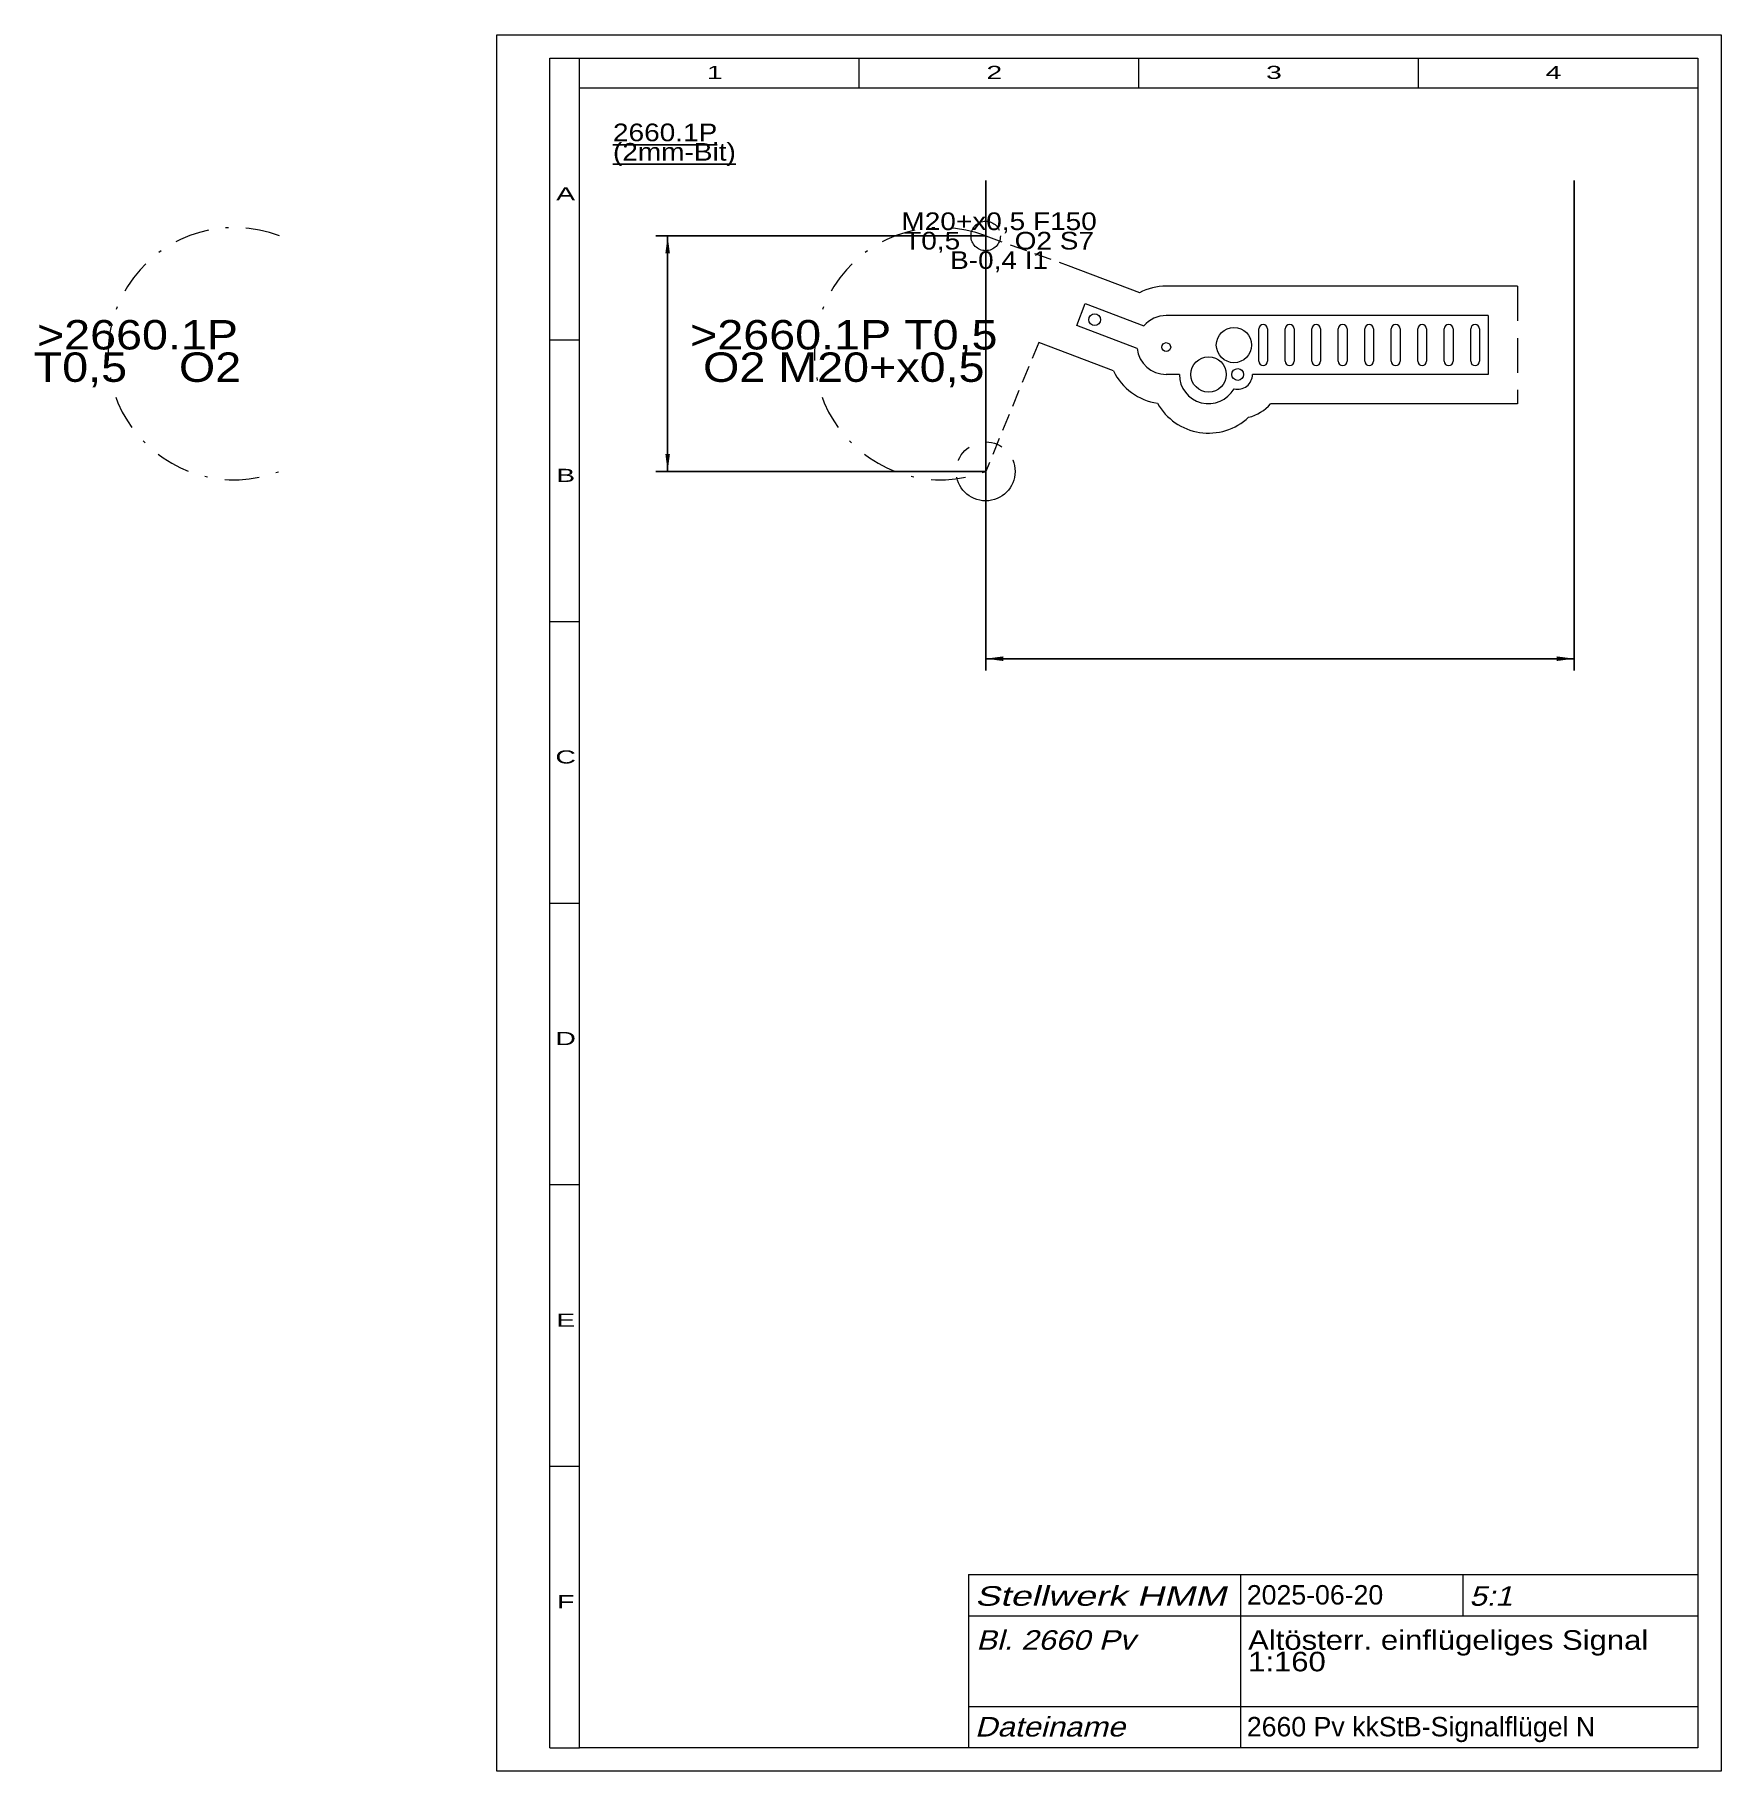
# Model space of a CAD drawing. Extents: x -16 to 79, y 0 to 134.
# Drawn here: x -15.5 to 41.8, y 0.2 to 59.2 of the extents above; entities outside this region: 1.
import ezdxf
from ezdxf.enums import TextEntityAlignment as Align

# ---------------------------------------------------------------- set-up
doc = ezdxf.new("R2010")
doc.units = 0
doc.header["$LTSCALE"] = 2.351386
for name, pattern in [('DASHDOT', [1, 0.5, -0.25, 0, -0.25]), ('DASHED', [0.75, 0.5, -0.25]), ('HIDDEN', [0.375, 0.25, -0.125]), ('PHANTOM', [2.5, 1.25, -0.25, 0.25, -0.25, 0.25, -0.25])]:
    doc.linetypes.add(name, pattern=pattern)
for name, color, linetype, lineweight in [('2660_1P', 34, 'CONTINUOUS', 13), ('2660_2 SIGNALARM', 230, 'CONTINUOUS', 0), ('2660_2 SIGNALARM ANGEHOBEN', 211, 'DASHED', 0), ('2660___ KKSTB-SIGNALFLÜGEL N', 230, 'CONTINUOUS', 13), ('BEMASSUNG', 7, 'CONTINUOUS', 25), ('BESCHRIFTUNG', 7, 'CONTINUOUS', 25), ('BESCHRIFTUNG0', 7, 'CONTINUOUS', 25), ('MASSGRENZEN', 172, 'CONTINUOUS', 25), ('MASSLINIEN', 172, 'CONTINUOUS', 25), ('MASSTEXTE', 212, 'CONTINUOUS', 25), ('MITTELLINIEN', 5, 'DASHDOT', 25), ('STANDARD', 7, 'CONTINUOUS', 0)]:
    doc.layers.add(name, color=color, linetype=linetype, lineweight=lineweight)
doc.styles.add('Arial', font='arial.ttf')

# ---------------------------------------------------------------- blocks, each defined once
blk = doc.blocks.new('D570932736')
at = {"layer": 'MASSGRENZEN'}
for points in [[(16.806, 38), (17.401, 38.078), (17.401, 37.922)], [(36.806, 38), (36.211, 37.922), (36.211, 38.078)]]:
    blk.add_solid(points, dxfattribs=at)
at = {"layer": 'MASSLINIEN', "color": 172}
for p, q in [((16.806, 53.243), (16.806, 37.6)), ((36.806, 53.243), (36.806, 37.6)), ((16.806, 38), (36.806, 38))]:
    blk.add_line(p, q, dxfattribs=at)
blk = doc.blocks.new('D482489600')
at = {"layer": 'MASSGRENZEN'}
for points in [[(6, 52.363), (6.078, 51.768), (5.922, 51.768)], [(6, 44.363), (5.922, 44.958), (6.078, 44.958)]]:
    blk.add_solid(points, dxfattribs=at)
at = {"layer": 'MASSLINIEN', "color": 172}
for p, q in [((16.806, 52.363), (5.6, 52.363)), ((6, 52.363), (6, 44.363)), ((16.806, 44.363), (5.6, 44.363))]:
    blk.add_line(p, q, dxfattribs=at)

msp = doc.modelspace()

# ---------------------------------------------------------------- linework, layer by layer
at = {"layer": '2660_1P', "linetype": 'HIDDEN'}
for p, q in [((16.806, 52.363), (19.61, 51.363)), ((18.608, 48.748), (16.806, 44.363))]:
    msp.add_line(p, q, dxfattribs=at)
at = {"layer": '2660_1P'}
for p, q in [((19.61, 51.363), (22.029, 50.437)), ((34.877, 50.657), (22.942, 50.657)), ((21.147, 47.776), (18.608, 48.748)), ((34.877, 46.657), (26.489, 46.657))]:
    msp.add_line(p, q, dxfattribs=at)
at = {"layer": '2660_1P', "linetype": 'DASHED'}
msp.add_line((34.877, 50.657), (34.877, 46.657), dxfattribs=at)
at = {"layer": '2660_1P', "linetype": 'PHANTOM'}
for centre, radius in [((16.806, 52.363), 0.5), ((16.806, 44.363), 1)]:
    msp.add_circle(centre, radius, dxfattribs=at)
at = {"layer": '2660_1P'}
for centre, radius, start, end in [((22.942, 48.657), 2, 90, 117.17019), ((22.942, 48.657), 2, 206.14113, 261.43789), ((24.379, 47.657), 1.992, 209.39959, 313.12254), ((25.371, 47.657), 1.5, 284.27071, 318.18969)]:
    msp.add_arc(centre, radius, start, end, dxfattribs=at)
at = {"layer": '2660_2 SIGNALARM'}
for p, q in [((19.9, 49.325), (20.186, 50.072)), ((20.186, 50.072), (22.182, 49.307)), ((33.877, 49.657), (22.942, 49.657)), ((33.877, 49.657), (33.877, 47.657)), ((21.949, 48.54), (19.9, 49.325)), ((26.086, 48.107), (26.086, 49.207)), ((26.386, 49.207), (26.386, 48.107)), ((26.986, 48.107), (26.986, 49.207)), ((27.286, 49.207), (27.286, 48.107)), ((27.886, 48.107), (27.886, 49.207)), ((28.186, 49.207), (28.186, 48.107)), ((28.786, 48.107), (28.786, 49.207)), ((29.086, 49.207), (29.086, 48.107)), ((29.686, 48.107), (29.686, 49.207)), ((29.986, 49.207), (29.986, 48.107)), ((30.586, 48.107), (30.586, 49.207)), ((30.886, 49.207), (30.886, 48.107)), ((31.486, 48.107), (31.486, 49.207)), ((31.786, 49.207), (31.786, 48.107)), ((32.386, 48.107), (32.386, 49.207)), ((32.686, 49.207), (32.686, 48.107)), ((33.286, 48.107), (33.286, 49.207)), ((33.586, 49.207), (33.586, 48.107)), ((23.388, 47.657), (22.942, 47.657)), ((33.877, 47.657), (25.871, 47.657))]:
    msp.add_line(p, q, dxfattribs=at)
for centre, radius in [((20.509, 49.518), 0.2), ((25.243, 48.657), 0.6), ((22.942, 48.588), 0.15), ((24.379, 47.657), 0.6), ((25.371, 47.657), 0.2)]:
    msp.add_circle(centre, radius, dxfattribs=at)
for centre, radius, start, end in [((22.942, 48.657), 1, 90, 139.47297), ((26.236, 49.207), 0.15, 0, 180), ((27.136, 49.207), 0.15, 0, 180), ((28.036, 49.207), 0.15, 0, 180), ((28.936, 49.207), 0.15, 0, 180), ((29.836, 49.207), 0.15, 0, 180), ((30.736, 49.207), 0.15, 0, 180), ((31.636, 49.207), 0.15, 0, 180), ((32.536, 49.207), 0.15, 0, 180), ((33.436, 49.207), 0.15, 0, 180), ((22.942, 48.657), 1, 186.75589, 270), ((26.236, 48.107), 0.15, 180, 360), ((27.136, 48.107), 0.15, 180, 360), ((28.036, 48.107), 0.15, 180, 360), ((28.936, 48.107), 0.15, 180, 360), ((29.836, 48.107), 0.15, 180, 360), ((30.736, 48.107), 0.15, 180, 360), ((31.636, 48.107), 0.15, 180, 360), ((32.536, 48.107), 0.15, 180, 360), ((33.436, 48.107), 0.15, 180, 360), ((24.379, 47.657), 0.992, 180, 330.79662), ((25.371, 47.657), 0.5, 255.39831, 360)]:
    msp.add_arc(centre, radius, start, end, dxfattribs=at)
at = {"layer": '2660_2 SIGNALARM ANGEHOBEN'}
msp.add_arc((78.409, 133.506), 0.15, 45.2, 225.2, dxfattribs=at)
at = {"layer": '2660___ KKSTB-SIGNALFLÜGEL N', "linetype": 'DASHDOT'}
for centre in [(-8.73, 48.363), (15.27, 48.363)]:
    msp.add_arc(centre, 4.285, 68.98606, 291.01394, dxfattribs=at)
at = {"layer": 'MITTELLINIEN'}
for p, q in [((16.806, 54.243), (16.806, 42.243)), ((36.806, 54.243), (36.806, 42.243))]:
    msp.add_line(p, q, dxfattribs=at)
at = {"layer": 'STANDARD'}
for p, q in [((0.2, 0.2), (0.2, 59.2)), ((0.2, 59.2), (41.8, 59.2)), ((41.8, 59.2), (41.8, 0.2)), ((2, 1), (2, 58.4)), ((2, 58.4), (3, 58.4)), ((3, 58.4), (41, 58.4)), ((3, 57.4), (3, 58.4)), ((12.5, 58.4), (12.5, 57.4)), ((22, 58.4), (22, 57.4)), ((31.5, 58.4), (31.5, 57.4)), ((41, 58.4), (41, 57.4)), ((3, 57.4), (41, 57.4)), ((3, 1), (3, 57.4)), ((41, 57.4), (41, 1)), ((2, 48.833), (3, 48.833)), ((2, 39.267), (3, 39.267)), ((41, 36.423), (41, 1.025)), ((2, 29.7), (3, 29.7)), ((2, 20.133), (3, 20.133)), ((2, 10.567), (3, 10.567)), ((2, 1), (3, 1)), ((41, 1), (3, 1)), ((41.8, 0.2), (0.2, 0.2))]:
    msp.add_line(p, q, dxfattribs=at)
at = {"layer": 'STANDARD', "lineweight": 0}
for p, q in [((16.221, 6.88), (41, 6.88)), ((16.221, 6.88), (16.221, 1)), ((25.461, 6.88), (25.461, 1)), ((33.021, 6.88), (33.021, 5.48)), ((16.221, 5.48), (41, 5.48)), ((16.221, 2.4), (41, 2.4))]:
    msp.add_line(p, q, dxfattribs=at)

# ---------------------------------------------------------------- block references
at = {"layer": 'BEMASSUNG'}
for name in ['D570932736', 'D482489600']:
    msp.add_blockref(name, (0, 0), dxfattribs=at)

# ---------------------------------------------------------------- texts
at = {"layer": '2660_1P', "insert": (17.262, 52.147), "char_height": 0.6, "attachment_point": 5, "line_spacing_factor": 0.66, "style": 'Arial'}
msp.add_mtext('\\W1.135109;M20+x0,5 F150\\PT0,5       O2 S7\\PB-0,4 I1', dxfattribs=at)
at = {"layer": '2660___ KKSTB-SIGNALFLÜGEL N', "linetype": 'DASHDOT', "char_height": 1, "attachment_point": 5, "line_spacing_factor": 0.66, "style": 'Arial'}
for s, insert in [('\\W1.135110;>2660.1P\\PT0,5    O2', (-12.015, 48.363)), ('\\W1.135109;>2660.1P T0,5\\PO2 M20+x0,5', (11.985, 48.363))]:
    msp.add_mtext(s, dxfattribs=dict(at, insert=insert))
at = {"layer": 'BESCHRIFTUNG', "insert": (4.143, 56.181), "char_height": 0.6, "attachment_point": 1, "line_spacing_factor": 0.66, "style": 'Arial'}
msp.add_mtext('\\W1.135098;\\L2660.1P\\P(2mm-Bit)', dxfattribs=at)
at = {"layer": 'BESCHRIFTUNG0', "style": 'Arial', "oblique": 15}
for s, width, p in [('Stellwerk HMM', 1.365378, (16.44, 6.488)), ('5:1', 1.134865, (33.24, 6.488)), ('Bl. 2660 Pv', 1.134949, (16.484, 4.992)), ('Dateiname', 1.135074, (16.44, 2.045))]:
    msp.add_text(s, height=0.665, dxfattribs=dict(at, width=width)).set_placement(p, align=Align.TOP_LEFT)
at = {"layer": 'BESCHRIFTUNG0', "style": 'Arial'}
for s, width, p in [('2025-06-20', 0.982817, (25.68, 6.525)), ('2660 Pv kkStB-Signalflügel N', 0.982804, (25.68, 2.045))]:
    msp.add_text(s, height=0.66, dxfattribs=dict(at, width=width)).set_placement(p, align=Align.TOP_LEFT)
at = {"layer": 'BESCHRIFTUNG0', "insert": (25.724, 4.992), "char_height": 0.665, "attachment_point": 1, "line_spacing_factor": 0.66, "style": 'Arial'}
msp.add_mtext('\\W1.134955;Altösterr. einflügeliges Signal\\P1:160', dxfattribs=at)
at = {"layer": 'STANDARD', "style": 'Arial'}
for s, width, p in [('1', 1.547923, (7.6, 58.143)), ('2', 1.547922, (17.1, 58.143)), ('3', 1.547923, (26.6, 58.143)), ('4', 1.547923, (36.1, 58.143)), ('A', 1.547987, (2.535, 54.019)), ('B', 1.547987, (2.535, 44.452)), ('C', 1.548103, (2.535, 34.886)), ('D', 1.548104, (2.535, 25.319)), ('E', 1.547987, (2.535, 15.752)), ('F', 1.547769, (2.535, 6.186))]:
    msp.add_text(s, height=0.446, dxfattribs=dict(at, width=width)).set_placement(p, align=Align.TOP_CENTER)

doc.saveas('drawing.dxf')
